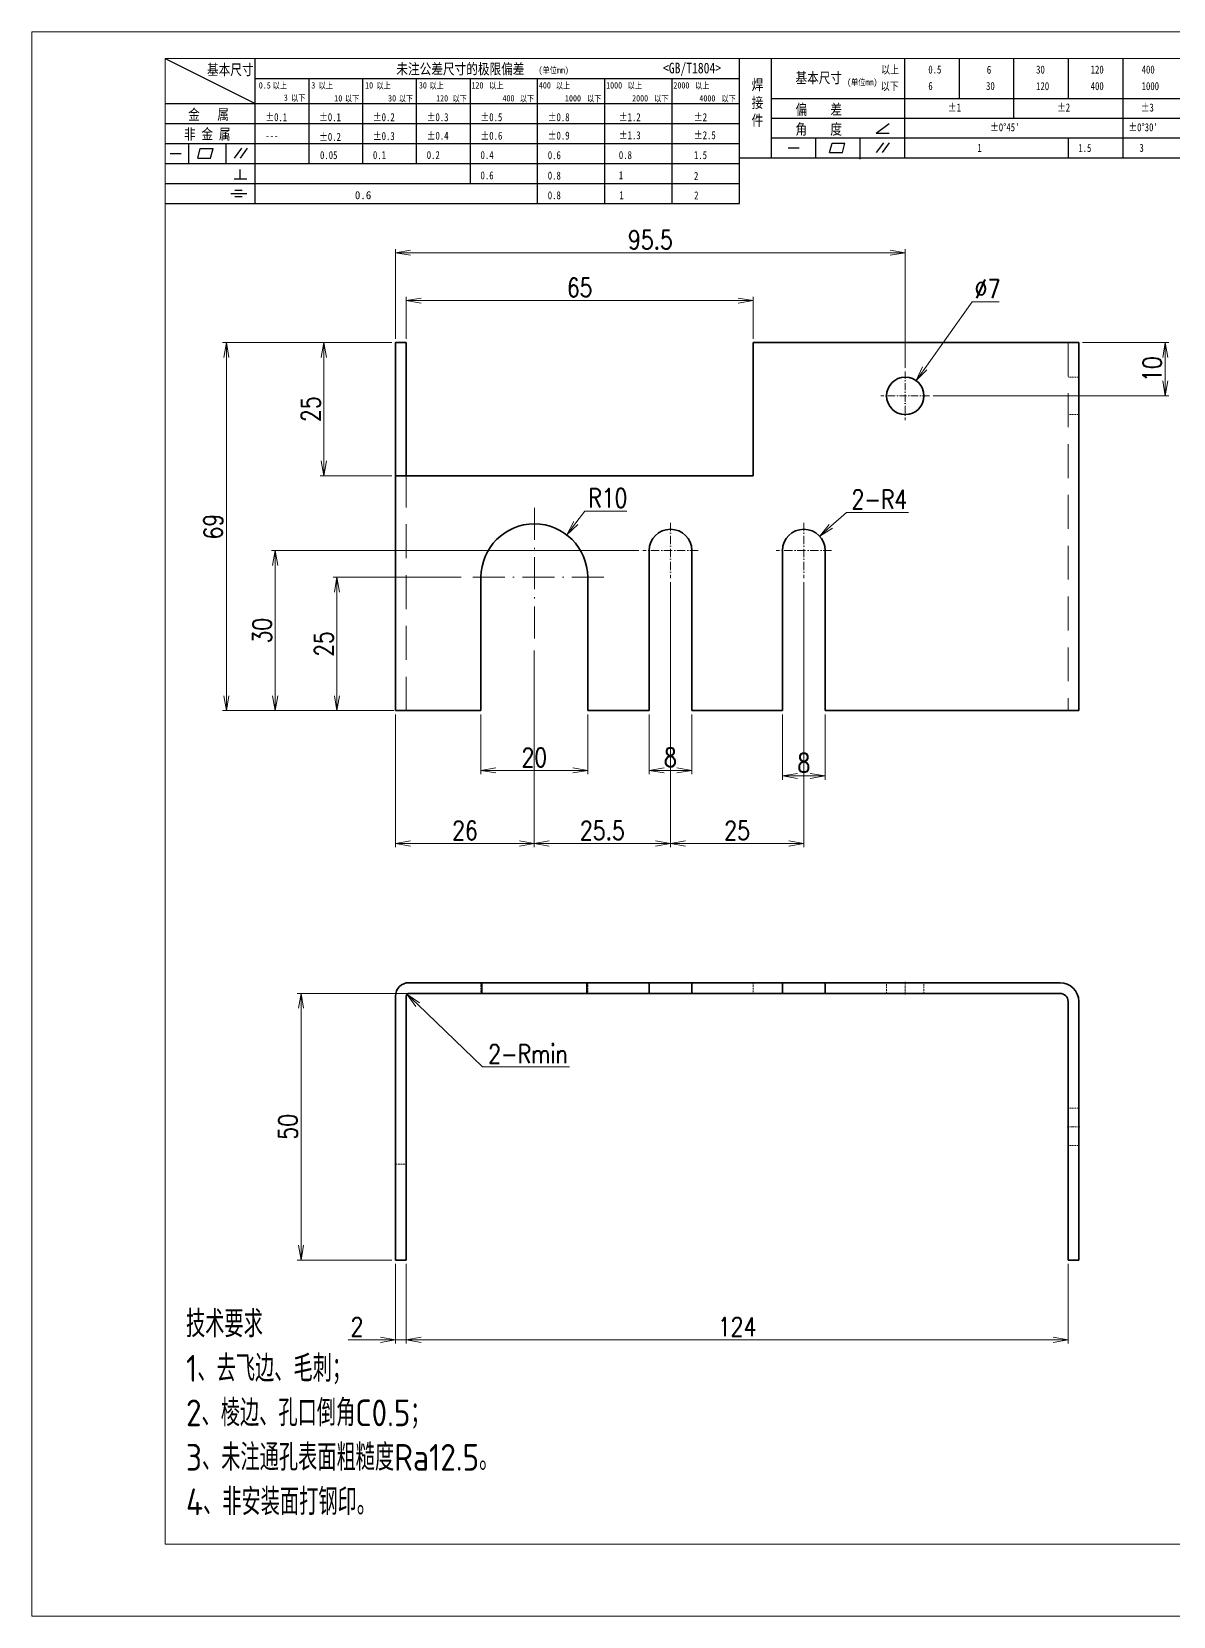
# Model space of a CAD drawing. Header units: millimetres. Extents: x 1333 to 78972, y -42879 to -5704.
# Drawn here: x 71228 to 71441.9, y -21799.1 to -21502.1 of the extents above; entities that cross this region are included whole.
import ezdxf

# ---------------------------------------------------------------- set-up
doc = ezdxf.new("R2010")
doc.units = ezdxf.units.MM
doc.header["$LTSCALE"] = 0.5
for name, pattern in [('AM_ISO02W050x2', [3.75, 3, -0.75]), ('AM_ISO08W050x2', [9, 6, -0.75, 1.5, -0.75]), ('DASHDOT', [18.5, 12, -3, 0.5, -3]), ('DASHED', [19.05, 12.7, -6.35])]:
    doc.linetypes.add(name, pattern=pattern)
for name, color, linetype, lineweight in [('中心线', 2, 'AM_ISO08W050x2', 18), ('图框', 7, 'Continuous', 18), ('标注线', 3, 'Continuous', 18), ('粗实线', 7, 'Continuous', 35), ('虚线', 1, 'AM_ISO02W050x2', 18)]:
    doc.layers.add(name, color=color, linetype=linetype, lineweight=lineweight)
doc.layers.add('图框文字', color=7, linetype='Continuous')
doc.layers.add('打印', color=7, linetype='Continuous', lineweight=15, plot=False)
doc.layers.add('打印-禁用', color=7, linetype='Continuous', lineweight=15, plot=False)
doc.styles.add('DIM', font='romans.shx', dxfattribs={"width": 0.8, "bigfont": 'bigfont.shx'})
doc.styles.add('国标', font='simfang.ttf', dxfattribs={"width": 0.8})
doc.styles.add('机械长仿宋', font='gbenor.shx', dxfattribs={"height": 1, "bigfont": 'gbcbig.shx'})
doc.dimstyles.new('XR 1-1$0', dxfattribs={"dimtxt": 3.5, "dimasz": 2.5, "dimexe": 1, "dimexo": 0.625, "dimgap": 1.2, "dimtad": 1, "dimzin": 9, "dimdsep": 46, "dimtxsty": 'DIM', "dimblk": 'OPEN', "dimcen": 0, "dimclrd": 8, "dimclre": 8, "dimclrt": 2, "dimazin": 2, "dimtfac": 0.5, "dimtmove": 0, "dimatfit": 3, "dimldrblk": 'OPEN', "dimfxl": 1, "dimtolj": 2, "dimlwd": 18, "dimlwe": 18, "dimarcsym": 0})
doc.dimstyles.new('XR 1-1$3', dxfattribs={"dimtxt": 3.5, "dimasz": 2.5, "dimexe": 1, "dimexo": 0.625, "dimgap": 1.2, "dimtad": 1, "dimtoh": 1, "dimdsep": 46, "dimtxsty": 'DIM', "dimblk": 'OPEN', "dimcen": 0, "dimclrd": 8, "dimclre": 8, "dimclrt": 2, "dimazin": 2, "dimtfac": 0.5, "dimtofl": 0, "dimtmove": 0, "dimatfit": 3, "dimldrblk": 'OPEN', "dimfxl": 1, "dimtolj": 2, "dimlwd": 18, "dimlwe": 18, "dimarcsym": 0})
doc.dimstyles.new('XR 1-1$4', dxfattribs={"dimtxt": 3.5, "dimasz": 2.5, "dimexe": 1, "dimexo": 0.625, "dimgap": 1.2, "dimtad": 1, "dimtoh": 1, "dimdsep": 46, "dimtxsty": 'DIM', "dimblk": 'OPEN', "dimcen": 0, "dimclrd": 8, "dimclre": 8, "dimclrt": 2, "dimazin": 2, "dimtfac": 0.5, "dimtofl": 0, "dimtmove": 0, "dimatfit": 3, "dimldrblk": 'OPEN', "dimfxl": 1, "dimtolj": 2, "dimlwd": 18, "dimlwe": 18, "dimarcsym": 0})

# ---------------------------------------------------------------- blocks, each defined once
blk = doc.blocks.new('GZDEH零件A3图框V01版')
at = {"layer": '图框', "linetype": 'Continuous'}
for p, q in [((2882.49, -1554.46), (2882.49, -1832.96)), ((3272.49, -1554.46), (2882.49, -1554.46)), ((2882.49, -1832.96), (3272.49, -1832.96))]:
    blk.add_line(p, q, dxfattribs=at)
at = {"layer": '图框文字', "color": 9}
for p, q in [((2882.49, -1554.46), (2899.37, -1562.92)), ((2899.37, -1581.67), (2899.37, -1554.46)), ((2990.09, -1581.67), (2990.09, -1554.46)), ((2996.09, -1573.08), (2996.09, -1554.46)), ((3021.09, -1561.98), (3021.09, -1554.46)), ((3031.31, -1561.98), (3031.31, -1554.46)), ((3041.53, -1561.98), (3041.53, -1554.46)), ((3051.75, -1561.98), (3051.75, -1554.46)), ((3061.98, -1561.98), (3061.98, -1554.46)), ((2899.37, -1558.24), (2990.09, -1558.24)), ((2909.45, -1574.17), (2909.45, -1558.24)), ((2919.53, -1574.17), (2919.53, -1558.24)), ((2929.61, -1574.17), (2929.61, -1558.24)), ((2939.69, -1577.92), (2939.69, -1558.24)), ((2952.29, -1581.67), (2952.29, -1558.24)), ((2964.89, -1581.67), (2964.89, -1558.24)), ((2977.49, -1581.67), (2977.49, -1558.24)), ((2996.09, -1561.98), (3113.09, -1561.98)), ((3021.09, -1573.08), (3021.09, -1561.98)), ((3041.53, -1565.68), (3041.53, -1561.98)), ((3061.98, -1573.08), (3061.98, -1561.98)), ((2882.49, -1562.92), (2990.09, -1562.92)), ((2882.49, -1566.67), (2990.09, -1566.67)), ((2996.09, -1565.68), (3113.09, -1565.68)), ((3015.75, -1568.51), (3018.15, -1566.66)), ((2882.49, -1570.42), (2990.09, -1570.42)), ((2886.92, -1574.12), (2886.92, -1570.42)), ((2893.91, -1574.12), (2893.91, -1570.42)), ((2996.09, -1569.38), (3113.09, -1569.38)), ((3004.42, -1573.08), (3004.42, -1569.38)), ((3006.97, -1572.12), (3007.45, -1570.33)), ((3007.45, -1570.33), (3009.86, -1570.33)), ((3009.39, -1572.12), (3009.86, -1570.33)), ((3012.75, -1573.08), (3012.75, -1569.38)), ((3015.75, -1568.51), (3018.15, -1568.51)), ((3015.81, -1572.12), (3017.15, -1570.26)), ((3016.89, -1572.12), (3018.23, -1570.26)), ((3051.75, -1573.08), (3051.75, -1569.38)), ((2883.43, -1572.27), (2885.49, -1572.27)), ((2888.59, -1573.16), (2889.07, -1571.37)), ((2888.59, -1573.16), (2891, -1573.16)), ((2889.07, -1571.37), (2891.48, -1571.37)), ((2891, -1573.16), (2891.48, -1571.37)), ((2895.52, -1573.16), (2896.85, -1571.3)), ((2896.6, -1573.16), (2897.94, -1571.3)), ((2990.09, -1573.08), (3113.09, -1573.08)), ((2999.26, -1571.23), (3001.32, -1571.23)), ((3006.97, -1572.12), (3009.39, -1572.12)), ((3012.75, -1573.33), (3012.75, -1573.08)), ((2882.49, -1574.17), (2990.09, -1574.17)), ((2895.42, -1577.05), (2897.81, -1577.05)), ((2896.58, -1577.05), (2896.58, -1575.28)), ((2882.49, -1577.92), (2990.09, -1577.92)), ((2894.79, -1579.77), (2897.77, -1579.77)), ((2895.57, -1579.17), (2896.92, -1579.17)), ((2882.49, -1581.67), (2990.09, -1581.67)), ((2895.57, -1580.37), (2896.93, -1580.37))]:
    blk.add_line(p, q, dxfattribs=at)
at = {"layer": '打印-禁用', "linetype": 'Continuous'}
for p, q in [((2857.49, -1549.46), (2857.49, -1846.46)), ((3277.49, -1549.46), (2857.49, -1549.46)), ((2857.49, -1846.46), (3277.49, -1846.46))]:
    blk.add_line(p, q, dxfattribs=at)
at = {"layer": '图框文字', "color": 9, "style": '国标', "width": 0.8}
for s, height, p in [('基本尺寸', 2, (2890.33, -1557.58)), ('未注公差尺寸的极限偏差', 2, (2925.81, -1557.44)), ('<GB/T1804>', 2, (2975.78, -1557.27)), ('以上', 1.5, (3016.64, -1557.33)), ('0.5', 1.5, (3025.49, -1557.3)), ('6', 1.5, (3036.45, -1557.34)), ('30', 1.5, (3045.69, -1557.31)), ('120', 1.5, (3055.91, -1557.31)), ('400', 1.5, (3065.46, -1557.31)), ('30', 1.2, (2930.04, -1560.11)), ('基本尺寸', 2, (3000.6, -1559.1)), ('以下', 1.5, (3016.58, -1560.43)), ('6', 1.5, (3025.49, -1560.38)), ('30', 1.5, (3036.31, -1560.39)), ('120', 1.5, (3045.69, -1560.41)), ('400', 1.5, (3055.91, -1560.41)), ('1000', 1.5, (3065.46, -1560.41)), ('金   属', 2, (2886.82, -1565.98)), ('±0.1', 1.5, (2901.27, -1566.23)), ('±0.1', 1.5, (2911.35, -1566.23)), ('±0.2', 1.5, (2921.43, -1566.23)), ('±0.3', 1.5, (2931.51, -1566.23)), ('±0.5', 1.5, (2941.59, -1566.23)), ('±0.8', 1.5, (2954.19, -1566.23)), ('±1.2', 1.5, (2967.51, -1566.23)), ('±2', 1.5, (2981.58, -1566.23)), ('偏    差', 2, (3000.6, -1565.04)), ('±1', 1.5, (3029.16, -1564.42)), ('±2', 1.5, (3049.61, -1564.42)), ('±3', 1.5, (3065.3, -1564.42)), ('非 金 属', 2, (2886.02, -1569.65)), ('±0.3', 1.5, (2921.43, -1569.77)), ('±0.4', 1.5, (2931.51, -1569.71)), ('±0.6', 1.5, (2941.59, -1569.71)), ('±0.9', 1.5, (2954.19, -1569.68)), ('±1.3', 1.5, (2967.51, -1569.62)), ('±2.5', 1.5, (2981.58, -1569.61)), ('角    度', 2, (3000.6, -1568.74)), ("±0%%D45'", 1.5, (3037.06, -1568.12)), ("±0%%D30'", 1.5, (3062.98, -1568.12)), ('---', 1.5, (2901.27, -1569.65)), ('±0.2', 1.5, (2911.35, -1569.92)), ('1', 1.5, (3034.69, -1571.98)), ('1.5', 1.5, (3053.59, -1572.01)), ('3', 1.5, (3065.05, -1571.98)), ('0.1', 1.5, (2921.43, -1573.34)), ('0.2', 1.5, (2931.51, -1573.33)), ('0.4', 1.5, (2941.59, -1573.33)), ('0.6', 1.5, (2954.19, -1573.35)), ('0.8', 1.5, (2967.51, -1573.33)), ('1.5', 1.5, (2981.58, -1573.34)), ('0.6', 1.5, (2941.59, -1577.14)), ('0.8', 1.5, (2954.19, -1577.17)), ('1', 1.5, (2967.51, -1577.12)), ('2', 1.5, (2981.58, -1577.26)), ('0.8', 1.5, (2954.19, -1580.87)), ('1', 1.5, (2967.59, -1580.86)), ('2', 1.5, (2981.62, -1580.89))]:
    blk.add_text(s, height=height, dxfattribs=at).set_placement(p)
at = {"layer": '图框文字', "color": 9, "lineweight": 15, "style": '国标', "width": 0.8}
for s, p in [('(单位mm)', (2952.44, -1557.27)), ('0.5', (2900.03, -1560.11)), ('以上', (2902.64, -1560.16)), ('3', (2909.88, -1560.11)), ('以上', (2911.25, -1560.16)), ('10', (2919.96, -1560.11)), ('以上', (2922.09, -1560.16)), ('以上', (2932.02, -1560.16)), ('120', (2939.88, -1560.11)), ('以上', (2943.21, -1560.16)), ('400', (2952.52, -1560.11)), ('以上', (2955.68, -1560.16)), ('1000', (2965.12, -1560.11)), ('以上', (2969.16, -1560.16)), ('2000', (2977.72, -1560.11)), ('以上', (2981.8, -1560.16)), ('(单位mm)', (3010.27, -1559.51)), ('3', (2904.73, -1562.41)), ('以下', (2906.1, -1562.46)), ('10', (2914.19, -1562.54)), ('以下', (2916.18, -1562.59)), ('30', (2924.27, -1562.54)), ('以下', (2926.26, -1562.59)), ('120', (2933.26, -1562.54)), ('以下', (2936.34, -1562.59)), ('400', (2945.7, -1562.54)), ('以下', (2948.94, -1562.59)), ('1000', (2957.41, -1562.54)), ('以下', (2961.54, -1562.59)), ('2000', (2969.99, -1562.54)), ('以下', (2974.14, -1562.59)), ('4000', (2982.59, -1562.54)), ('以下', (2986.74, -1562.59))]:
    blk.add_text(s, height=1.2, dxfattribs=at).set_placement(p)
at = {"layer": '图框文字', "color": 9, "lineweight": 13, "style": '国标'}
blk.add_text('0.6', height=1.5, dxfattribs=at).set_placement((2918.05, -1580.85))
at = {"layer": '图框文字', "color": 9, "style": '国标'}
for s, insert, char_height, width, attachment_point in [('焊\\P接\\P件', (2992.39, -1558.41), 2, 3.1877, 1), ('0.05', (2911.51, -1573.37), 1.5, 5.1982, 7)]:
    blk.add_mtext(s, dxfattribs=dict(at, insert=insert, char_height=char_height, width=width, attachment_point=attachment_point))
blk = doc.blocks.new('DEH A3')
at = {"layer": '图框'}
blk.add_blockref('GZDEH零件A3图框V01版', (-2857.49, 1846.46), dxfattribs=at)
blk = doc.blocks.new('_Open')
at = {"color": 0, "linetype": 'ByBlock', "lineweight": -2}
for p, q in [((-1, 0.17), (0, 0)), ((-1, -0.17), (0, 0)), ((0, 0), (-1, 0))]:
    blk.add_line(p, q, dxfattribs=at)
blk = doc.blocks.new('*D578')
at = {"layer": 'Defpoints', "color": 0}
for p in [(71296.22, -21732.34), (71298.22, -21732.34), (71296.22, -21747.27)]:
    blk.add_point(p, dxfattribs=at)
at = {"layer": '标注线', "color": 8, "lineweight": 18}
for p, q in [((71296.22, -21733.04), (71296.22, -21747.97)), ((71298.22, -21733.04), (71298.22, -21747.97)), ((71293.42, -21747.27), (71287.36, -21747.27)), ((71298.22, -21747.27), (71296.22, -21747.27)), ((71301.02, -21747.27), (71303.82, -21747.27))]:
    blk.add_line(p, q, dxfattribs=at)
at = {"layer": '标注线', "color": 8, "lineweight": 18, "xscale": 2.8, "yscale": 2.8, "zscale": 2.8}
blk.add_blockref('_Open', (71296.22, -21747.27), dxfattribs=at)
at = {"layer": '标注线', "color": 8, "lineweight": 18, "xscale": 2.8, "yscale": 2.8, "zscale": 2.8, "rotation": 180}
blk.add_blockref('_Open', (71298.22, -21747.27), dxfattribs=at)
at = {"layer": '标注线', "color": 2, "insert": (71288.99, -21744.82), "char_height": 3.5, "attachment_point": 5, "style": 'DIM'}
blk.add_mtext('\\A2;2', dxfattribs=at)
blk = doc.blocks.new('*D579')
at = {"layer": 'Defpoints', "color": 0}
for p in [(71298.22, -21732.34), (71422.22, -21732.34), (71422.22, -21747.27)]:
    blk.add_point(p, dxfattribs=at)
at = {"layer": '标注线', "color": 8, "lineweight": 18}
for p, q in [((71298.22, -21733.04), (71298.22, -21747.97)), ((71422.22, -21733.04), (71422.22, -21747.97)), ((71301.02, -21747.27), (71419.42, -21747.27))]:
    blk.add_line(p, q, dxfattribs=at)
at = {"layer": '标注线', "color": 8, "lineweight": 18, "xscale": 2.8, "yscale": 2.8, "zscale": 2.8, "rotation": 180}
blk.add_blockref('_Open', (71298.22, -21747.27), dxfattribs=at)
at = {"layer": '标注线', "color": 8, "lineweight": 18, "xscale": 2.8, "yscale": 2.8, "zscale": 2.8}
blk.add_blockref('_Open', (71422.22, -21747.27), dxfattribs=at)
at = {"layer": '标注线', "color": 2, "insert": (71360.22, -21744.82), "char_height": 3.5, "attachment_point": 5, "style": 'DIM'}
blk.add_mtext('\\A2;124', dxfattribs=at)
blk = doc.blocks.new('*D580')
at = {"layer": 'Defpoints', "color": 0}
for p in [(71278.51, -21682.34), (71301.6, -21682.34), (71296.22, -21732.34)]:
    blk.add_point(p, dxfattribs=at)
at = {"layer": '标注线', "color": 8, "lineweight": 18}
for p, q in [((71300.9, -21682.34), (71277.81, -21682.34)), ((71278.51, -21729.54), (71278.51, -21685.14)), ((71295.53, -21732.34), (71277.81, -21732.34))]:
    blk.add_line(p, q, dxfattribs=at)
at = {"layer": '标注线', "color": 8, "lineweight": 18, "xscale": 2.8, "yscale": 2.8, "zscale": 2.8}
for p, rotation in [((71278.51, -21682.34), 90), ((71278.51, -21732.34), 270)]:
    blk.add_blockref('_Open', p, dxfattribs=dict(at, rotation=rotation))
at = {"layer": '标注线', "color": 2, "insert": (71276.06, -21707.34), "char_height": 3.5, "attachment_point": 5, "rotation": 90, "style": 'DIM'}
blk.add_mtext('\\A2;50', dxfattribs=at)
blk = doc.blocks.new('*D581')
at = {"layer": 'Defpoints', "color": 0}
for p in [(71298.36, -21682.49), (71298.72, -21682.84)]:
    blk.add_point(p, dxfattribs=at)
at = {"layer": '标注线', "color": 8, "lineweight": 18}
for p, q in [((71312.52, -21696.13), (71300.38, -21684.44)), ((71328.81, -21696.13), (71312.52, -21696.13))]:
    blk.add_line(p, q, dxfattribs=at)
at = {"layer": '标注线', "color": 8, "lineweight": 18, "xscale": 2.8, "yscale": 2.8, "zscale": 2.8, "rotation": 136.0499601938104}
blk.add_blockref('_Open', (71298.36, -21682.49), dxfattribs=at)
at = {"layer": '标注线', "color": 2, "insert": (71321.01, -21693.68), "char_height": 3.5, "attachment_point": 5, "style": 'DIM'}
blk.add_mtext('\\A2;{\\Fromans,bigfont|c134;2-Rmin}', dxfattribs=at)
blk = doc.blocks.new('*D582')
at = {"layer": 'Defpoints', "color": 0}
for p in [(71264.52, -21560.35), (71296.22, -21560.35), (71296.22, -21629.35)]:
    blk.add_point(p, dxfattribs=at)
at = {"layer": '标注线', "color": 8, "lineweight": 18}
for p, q in [((71295.53, -21560.35), (71263.82, -21560.35)), ((71264.52, -21626.55), (71264.52, -21563.15)), ((71295.53, -21629.35), (71263.82, -21629.35))]:
    blk.add_line(p, q, dxfattribs=at)
at = {"layer": '标注线', "color": 8, "lineweight": 18, "xscale": 2.8, "yscale": 2.8, "zscale": 2.8}
for p, rotation in [((71264.52, -21560.35), 90), ((71264.52, -21629.35), 270)]:
    blk.add_blockref('_Open', p, dxfattribs=dict(at, rotation=rotation))
at = {"layer": '标注线', "color": 2, "insert": (71262.07, -21594.85), "char_height": 3.5, "attachment_point": 5, "rotation": 90, "style": 'DIM'}
blk.add_mtext('\\A2;69', dxfattribs=at)
blk = doc.blocks.new('*D583')
at = {"layer": 'Defpoints', "color": 0}
for p in [(71363.22, -21552.49), (71298.22, -21560.35), (71363.22, -21560.35)]:
    blk.add_point(p, dxfattribs=at)
at = {"layer": '标注线', "color": 8, "lineweight": 18}
for p, q in [((71298.22, -21559.65), (71298.22, -21551.79)), ((71301.02, -21552.49), (71360.42, -21552.49)), ((71363.22, -21559.65), (71363.22, -21551.79))]:
    blk.add_line(p, q, dxfattribs=at)
at = {"layer": '标注线', "color": 8, "lineweight": 18, "xscale": 2.8, "yscale": 2.8, "zscale": 2.8, "rotation": 180}
blk.add_blockref('_Open', (71298.22, -21552.49), dxfattribs=at)
at = {"layer": '标注线', "color": 8, "lineweight": 18, "xscale": 2.8, "yscale": 2.8, "zscale": 2.8}
blk.add_blockref('_Open', (71363.22, -21552.49), dxfattribs=at)
at = {"layer": '标注线', "color": 2, "insert": (71330.72, -21550.04), "char_height": 3.5, "attachment_point": 5, "style": 'DIM'}
blk.add_mtext('\\A2;65', dxfattribs=at)
blk = doc.blocks.new('*D584')
at = {"layer": 'Defpoints', "color": 0}
for p in [(71296.22, -21560.35), (71282.78, -21585.35), (71296.22, -21585.35)]:
    blk.add_point(p, dxfattribs=at)
at = {"layer": '标注线', "color": 8, "lineweight": 18}
for p, q in [((71295.53, -21560.35), (71282.08, -21560.35)), ((71282.78, -21563.15), (71282.78, -21582.55)), ((71295.53, -21585.35), (71282.08, -21585.35))]:
    blk.add_line(p, q, dxfattribs=at)
at = {"layer": '标注线', "color": 8, "lineweight": 18, "xscale": 2.8, "yscale": 2.8, "zscale": 2.8}
for p, rotation in [((71282.78, -21560.35), 90), ((71282.78, -21585.35), 270)]:
    blk.add_blockref('_Open', p, dxfattribs=dict(at, rotation=rotation))
at = {"layer": '标注线', "color": 2, "insert": (71280.33, -21572.85), "char_height": 3.5, "attachment_point": 5, "rotation": 90, "style": 'DIM'}
blk.add_mtext('\\A2;25', dxfattribs=at)
blk = doc.blocks.new('*D585')
at = {"layer": 'Defpoints', "color": 0}
for p in [(71322.22, -21617.35), (71296.22, -21629.35), (71322.22, -21654.24)]:
    blk.add_point(p, dxfattribs=at)
at = {"layer": '标注线', "color": 8, "lineweight": 18}
for p, q in [((71322.22, -21618.05), (71322.22, -21654.94)), ((71296.22, -21630.05), (71296.22, -21654.94)), ((71299.02, -21654.24), (71319.42, -21654.24))]:
    blk.add_line(p, q, dxfattribs=at)
at = {"layer": '标注线', "color": 8, "lineweight": 18, "xscale": 2.8, "yscale": 2.8, "zscale": 2.8, "rotation": 180}
blk.add_blockref('_Open', (71296.22, -21654.24), dxfattribs=at)
at = {"layer": '标注线', "color": 8, "lineweight": 18, "xscale": 2.8, "yscale": 2.8, "zscale": 2.8}
blk.add_blockref('_Open', (71322.22, -21654.24), dxfattribs=at)
at = {"layer": '标注线', "color": 2, "insert": (71309.22, -21651.79), "char_height": 3.5, "attachment_point": 5, "style": 'DIM'}
blk.add_mtext('\\A2;26', dxfattribs=at)
blk = doc.blocks.new('*D586')
at = {"layer": 'Defpoints', "color": 0}
for p in [(71347.72, -21604.55), (71322.22, -21617.35), (71347.72, -21654.24)]:
    blk.add_point(p, dxfattribs=at)
at = {"layer": '标注线', "color": 8, "lineweight": 18}
for p, q in [((71347.72, -21605.25), (71347.72, -21654.94)), ((71322.22, -21618.05), (71322.22, -21654.94)), ((71325.02, -21654.24), (71344.92, -21654.24))]:
    blk.add_line(p, q, dxfattribs=at)
at = {"layer": '标注线', "color": 8, "lineweight": 18, "xscale": 2.8, "yscale": 2.8, "zscale": 2.8, "rotation": 180}
blk.add_blockref('_Open', (71322.22, -21654.24), dxfattribs=at)
at = {"layer": '标注线', "color": 8, "lineweight": 18, "xscale": 2.8, "yscale": 2.8, "zscale": 2.8}
blk.add_blockref('_Open', (71347.72, -21654.24), dxfattribs=at)
at = {"layer": '标注线', "color": 2, "insert": (71334.97, -21651.79), "char_height": 3.5, "attachment_point": 5, "style": 'DIM'}
blk.add_mtext('\\A2;25.5', dxfattribs=at)
blk = doc.blocks.new('*D587')
at = {"layer": 'Defpoints', "color": 0}
for p in [(71347.72, -21604.55), (71372.72, -21604.55), (71372.72, -21654.24)]:
    blk.add_point(p, dxfattribs=at)
at = {"layer": '标注线', "color": 8, "lineweight": 18}
for p, q in [((71347.72, -21605.25), (71347.72, -21654.94)), ((71372.72, -21605.25), (71372.72, -21654.94)), ((71350.52, -21654.24), (71369.92, -21654.24))]:
    blk.add_line(p, q, dxfattribs=at)
at = {"layer": '标注线', "color": 8, "lineweight": 18, "xscale": 2.8, "yscale": 2.8, "zscale": 2.8, "rotation": 180}
blk.add_blockref('_Open', (71347.72, -21654.24), dxfattribs=at)
at = {"layer": '标注线', "color": 8, "lineweight": 18, "xscale": 2.8, "yscale": 2.8, "zscale": 2.8}
blk.add_blockref('_Open', (71372.72, -21654.24), dxfattribs=at)
at = {"layer": '标注线', "color": 2, "insert": (71360.22, -21651.79), "char_height": 3.5, "attachment_point": 5, "style": 'DIM'}
blk.add_mtext('\\A2;25', dxfattribs=at)
blk = doc.blocks.new('*D588')
at = {"layer": 'Defpoints', "color": 0}
for p in [(71309.22, -21604.35), (71285.23, -21629.35), (71296.59, -21629.35)]:
    blk.add_point(p, dxfattribs=at)
at = {"layer": '标注线', "color": 8, "lineweight": 18}
for p, q in [((71308.53, -21604.35), (71284.53, -21604.35)), ((71285.23, -21607.15), (71285.23, -21626.55)), ((71295.89, -21629.35), (71284.53, -21629.35))]:
    blk.add_line(p, q, dxfattribs=at)
at = {"layer": '标注线', "color": 8, "lineweight": 18, "xscale": 2.8, "yscale": 2.8, "zscale": 2.8}
for p, rotation in [((71285.23, -21604.35), 90), ((71285.23, -21629.35), 270)]:
    blk.add_blockref('_Open', p, dxfattribs=dict(at, rotation=rotation))
at = {"layer": '标注线', "color": 2, "insert": (71282.78, -21616.85), "char_height": 3.5, "attachment_point": 5, "rotation": 90, "style": 'DIM'}
blk.add_mtext('\\A2;25', dxfattribs=at)
blk = doc.blocks.new('*D589')
at = {"layer": 'Defpoints', "color": 0}
for p in [(71342.52, -21599.35), (71273.66, -21629.35), (71296.59, -21629.35)]:
    blk.add_point(p, dxfattribs=at)
at = {"layer": '标注线', "color": 8, "lineweight": 18}
for p, q in [((71341.83, -21599.35), (71272.96, -21599.35)), ((71273.66, -21602.15), (71273.66, -21626.55)), ((71295.89, -21629.35), (71272.96, -21629.35))]:
    blk.add_line(p, q, dxfattribs=at)
at = {"layer": '标注线', "color": 8, "lineweight": 18, "xscale": 2.8, "yscale": 2.8, "zscale": 2.8}
for p, rotation in [((71273.66, -21599.35), 90), ((71273.66, -21629.35), 270)]:
    blk.add_blockref('_Open', p, dxfattribs=dict(at, rotation=rotation))
at = {"layer": '标注线', "color": 2, "insert": (71271.21, -21614.35), "char_height": 3.5, "attachment_point": 5, "rotation": 90, "style": 'DIM'}
blk.add_mtext('\\A2;30', dxfattribs=at)
blk = doc.blocks.new('*D590')
at = {"layer": 'Defpoints', "color": 0}
for p in [(71312.22, -21629.35), (71332.22, -21629.35), (71332.22, -21640.55)]:
    blk.add_point(p, dxfattribs=at)
at = {"layer": '标注线', "color": 8, "lineweight": 18}
for p, q in [((71312.22, -21630.05), (71312.22, -21641.25)), ((71332.22, -21630.05), (71332.22, -21641.25)), ((71315.02, -21640.55), (71329.42, -21640.55))]:
    blk.add_line(p, q, dxfattribs=at)
at = {"layer": '标注线', "color": 8, "lineweight": 18, "xscale": 2.8, "yscale": 2.8, "zscale": 2.8, "rotation": 180}
blk.add_blockref('_Open', (71312.22, -21640.55), dxfattribs=at)
at = {"layer": '标注线', "color": 8, "lineweight": 18, "xscale": 2.8, "yscale": 2.8, "zscale": 2.8}
blk.add_blockref('_Open', (71332.22, -21640.55), dxfattribs=at)
at = {"layer": '标注线', "color": 2, "insert": (71322.22, -21638.1), "char_height": 3.5, "attachment_point": 5, "style": 'DIM'}
blk.add_mtext('\\A2;20', dxfattribs=at)
blk = doc.blocks.new('*D591')
at = {"layer": 'Defpoints', "color": 0}
for p in [(71343.72, -21629.35), (71351.72, -21629.35), (71351.72, -21640.55)]:
    blk.add_point(p, dxfattribs=at)
at = {"layer": '标注线', "color": 8, "lineweight": 18}
for p, q in [((71343.72, -21630.05), (71343.72, -21641.25)), ((71351.72, -21630.05), (71351.72, -21641.25)), ((71346.52, -21640.55), (71348.92, -21640.55))]:
    blk.add_line(p, q, dxfattribs=at)
at = {"layer": '标注线', "color": 8, "lineweight": 18, "xscale": 2.8, "yscale": 2.8, "zscale": 2.8, "rotation": 180}
blk.add_blockref('_Open', (71343.72, -21640.55), dxfattribs=at)
at = {"layer": '标注线', "color": 8, "lineweight": 18, "xscale": 2.8, "yscale": 2.8, "zscale": 2.8}
blk.add_blockref('_Open', (71351.72, -21640.55), dxfattribs=at)
at = {"layer": '标注线', "color": 2, "insert": (71347.72, -21638.1), "char_height": 3.5, "attachment_point": 5, "style": 'DIM'}
blk.add_mtext('\\A2;8', dxfattribs=at)
blk = doc.blocks.new('*D592')
at = {"layer": 'Defpoints', "color": 0}
for p in [(71368.72, -21629.35), (71376.72, -21629.35), (71376.72, -21641.59)]:
    blk.add_point(p, dxfattribs=at)
at = {"layer": '标注线', "color": 8, "lineweight": 18}
for p, q in [((71368.72, -21630.05), (71368.72, -21642.29)), ((71376.72, -21630.05), (71376.72, -21642.29)), ((71371.52, -21641.59), (71373.92, -21641.59))]:
    blk.add_line(p, q, dxfattribs=at)
at = {"layer": '标注线', "color": 8, "lineweight": 18, "xscale": 2.8, "yscale": 2.8, "zscale": 2.8, "rotation": 180}
blk.add_blockref('_Open', (71368.72, -21641.59), dxfattribs=at)
at = {"layer": '标注线', "color": 8, "lineweight": 18, "xscale": 2.8, "yscale": 2.8, "zscale": 2.8}
blk.add_blockref('_Open', (71376.72, -21641.59), dxfattribs=at)
at = {"layer": '标注线', "color": 2, "insert": (71372.72, -21639.14), "char_height": 3.5, "attachment_point": 5, "style": 'DIM'}
blk.add_mtext('\\A2;8', dxfattribs=at)
blk = doc.blocks.new('*D593')
at = {"layer": 'Defpoints', "color": 0}
for p in [(71328.29, -21596.39), (71322.22, -21604.35)]:
    blk.add_point(p, dxfattribs=at)
at = {"layer": '标注线', "color": 8, "lineweight": 18}
for p, q in [((71331.68, -21591.94), (71329.98, -21594.17)), ((71339.58, -21591.94), (71331.68, -21591.94))]:
    blk.add_line(p, q, dxfattribs=at)
at = {"layer": '标注线', "color": 8, "lineweight": 18, "xscale": 2.8, "yscale": 2.8, "zscale": 2.8, "rotation": 232.6936420469853}
blk.add_blockref('_Open', (71328.29, -21596.39), dxfattribs=at)
at = {"layer": '标注线', "color": 2, "insert": (71335.98, -21589.49), "char_height": 3.5, "attachment_point": 5, "style": 'DIM'}
blk.add_mtext('\\A2;R10', dxfattribs=at)
blk = doc.blocks.new('*D594')
at = {"layer": 'Defpoints', "color": 0}
for p in [(71375.7, -21596.67), (71372.72, -21599.35)]:
    blk.add_point(p, dxfattribs=at)
at = {"layer": '标注线', "color": 8, "lineweight": 18}
for p, q in [((71380.69, -21592.19), (71377.78, -21594.8)), ((71392.32, -21592.19), (71380.69, -21592.19))]:
    blk.add_line(p, q, dxfattribs=at)
at = {"layer": '标注线', "color": 8, "lineweight": 18, "xscale": 2.8, "yscale": 2.8, "zscale": 2.8, "rotation": 221.9245594608902}
blk.add_blockref('_Open', (71375.7, -21596.67), dxfattribs=at)
at = {"layer": '标注线', "color": 2, "insert": (71386.86, -21589.74), "char_height": 3.5, "attachment_point": 5, "style": 'DIM'}
blk.add_mtext('\\A2;{\\Fromans,bigfont|c134;2-}R4', dxfattribs=at)
blk = doc.blocks.new('*D595')
at = {"layer": 'Defpoints', "color": 0}
for p in [(71391.72, -21543.53), (71296.22, -21560.35), (71391.72, -21565.8)]:
    blk.add_point(p, dxfattribs=at)
at = {"layer": '标注线', "color": 8, "lineweight": 18}
for p, q in [((71296.22, -21559.65), (71296.22, -21542.83)), ((71299.02, -21543.53), (71388.92, -21543.53)), ((71391.72, -21565.1), (71391.72, -21542.83))]:
    blk.add_line(p, q, dxfattribs=at)
at = {"layer": '标注线', "color": 8, "lineweight": 18, "xscale": 2.8, "yscale": 2.8, "zscale": 2.8, "rotation": 180}
blk.add_blockref('_Open', (71296.22, -21543.53), dxfattribs=at)
at = {"layer": '标注线', "color": 8, "lineweight": 18, "xscale": 2.8, "yscale": 2.8, "zscale": 2.8}
blk.add_blockref('_Open', (71391.72, -21543.53), dxfattribs=at)
at = {"layer": '标注线', "color": 2, "insert": (71343.97, -21541.08), "char_height": 3.5, "attachment_point": 5, "style": 'DIM'}
blk.add_mtext('\\A2;95.5', dxfattribs=at)
blk = doc.blocks.new('*D596')
at = {"layer": 'Defpoints', "color": 0}
for p in [(71424.22, -21560.35), (71396.27, -21570.35), (71440.44, -21570.35)]:
    blk.add_point(p, dxfattribs=at)
at = {"layer": '标注线', "color": 8, "lineweight": 18}
for p, q in [((71424.92, -21560.35), (71441.14, -21560.35)), ((71440.44, -21563.15), (71440.44, -21567.55)), ((71396.97, -21570.35), (71441.14, -21570.35))]:
    blk.add_line(p, q, dxfattribs=at)
at = {"layer": '标注线', "color": 8, "lineweight": 18, "xscale": 2.8, "yscale": 2.8, "zscale": 2.8}
for p, rotation in [((71440.44, -21560.35), 90), ((71440.44, -21570.35), 270)]:
    blk.add_blockref('_Open', p, dxfattribs=dict(at, rotation=rotation))
at = {"layer": '标注线', "color": 2, "insert": (71437.99, -21565.35), "char_height": 3.5, "attachment_point": 5, "rotation": 90, "style": 'DIM'}
blk.add_mtext('\\A2;10', dxfattribs=at)
blk = doc.blocks.new('*D599')
at = {"layer": 'Defpoints', "color": 0}
for p in [(71393.75, -21567.49), (71389.7, -21573.2)]:
    blk.add_point(p, dxfattribs=at)
at = {"layer": '标注线', "color": 8, "lineweight": 18}
for p, q in [((71404.24, -21552.72), (71395.37, -21565.21)), ((71409.34, -21552.72), (71404.24, -21552.72))]:
    blk.add_line(p, q, dxfattribs=at)
at = {"layer": '标注线', "color": 8, "lineweight": 18, "xscale": 2.8, "yscale": 2.8, "zscale": 2.8, "rotation": 234.6241911381618}
blk.add_blockref('_Open', (71393.75, -21567.49), dxfattribs=at)
at = {"layer": '标注线', "color": 2, "insert": (71407.14, -21550.27), "char_height": 3.5, "attachment_point": 5, "style": 'DIM'}
blk.add_mtext('\\A2;∅7', dxfattribs=at)

msp = doc.modelspace()

# ---------------------------------------------------------------- linework, layer by layer
at = {"layer": '中心线', "linetype": 'DASHDOT', "ltscale": 0.227499}
for p, q in [((71391.725, -21565.797), (71391.725, -21574.897)), ((71396.275, -21570.347), (71387.175, -21570.347))]:
    msp.add_line(p, q, dxfattribs=at)
at = {"layer": '中心线', "linetype": 'DASHDOT', "ltscale": 0.060015}
for p, q in [((71424.425, -21570.347), (71422.024, -21570.347)), ((71424.425, -21707.34), (71422.024, -21707.34))]:
    msp.add_line(p, q, dxfattribs=at)
at = {"layer": '中心线', "linetype": 'DASHDOT'}
for p, q in [((71322.225, -21591.347), (71322.225, -21617.347)), ((71335.225, -21604.347), (71309.225, -21604.347))]:
    msp.add_line(p, q, dxfattribs=at)
at = {"layer": '中心线', "linetype": 'DASHDOT', "ltscale": 0.260001}
for p, q in [((71347.725, -21594.147), (71347.725, -21604.547)), ((71372.725, -21594.147), (71372.725, -21604.547)), ((71352.925, -21599.347), (71342.525, -21599.347)), ((71377.925, -21599.347), (71367.525, -21599.347))]:
    msp.add_line(p, q, dxfattribs=at)
at = {"layer": '中心线', "linetype": 'DASHDOT', "ltscale": 0.060001}
msp.add_line((71391.725, -21682.54), (71391.725, -21680.14), dxfattribs=at)
at = {"layer": '打印'}
msp.add_lwpolyline([(71228.044, -21502.092), (71648.044, -21502.092), (71648.044, -21799.092), (71228.044, -21799.092)], close=True, dxfattribs=at)
at = {"layer": '粗实线'}
for p, q in [((71296.225, -21585.347), (71296.225, -21560.347)), ((71298.225, -21560.347), (71298.225, -21585.347)), ((71363.225, -21560.347), (71420.725, -21560.347)), ((71363.225, -21560.347), (71363.225, -21585.347)), ((71424.225, -21560.347), (71424.225, -21629.347)), ((71296.225, -21629.347), (71296.225, -21585.347)), ((71298.725, -21585.347), (71363.225, -21585.347)), ((71343.725, -21599.347), (71343.725, -21629.347)), ((71351.725, -21599.347), (71351.725, -21629.347)), ((71368.725, -21599.347), (71368.725, -21629.347)), ((71376.725, -21599.347), (71376.725, -21629.347)), ((71312.225, -21604.347), (71312.225, -21629.347)), ((71332.225, -21629.347), (71332.225, -21604.347)), ((71376.725, -21629.347), (71420.725, -21629.347)), ((71376.725, -21680.34), (71420.725, -21680.34)), ((71296.225, -21682.84), (71296.225, -21732.34)), ((71298.225, -21682.84), (71298.225, -21732.34)), ((71376.725, -21682.34), (71420.725, -21682.34)), ((71422.225, -21683.84), (71422.225, -21732.34)), ((71424.225, -21683.84), (71424.225, -21732.34))]:
    msp.add_line(p, q, dxfattribs=at)
at = {"layer": '粗实线', "ltscale": 0.05}
for p, q in [((71296.225, -21560.347), (71298.225, -21560.347)), ((71312.383, -21680.34), (71312.383, -21682.34)), ((71332.066, -21680.34), (71332.066, -21682.34)), ((71343.725, -21680.34), (71343.725, -21682.34)), ((71351.725, -21680.34), (71351.725, -21682.34)), ((71368.725, -21680.34), (71368.725, -21682.34)), ((71376.725, -21680.34), (71376.725, -21682.34)), ((71298.225, -21732.34), (71296.225, -21732.34)), ((71424.225, -21732.34), (71422.225, -21732.34))]:
    msp.add_line(p, q, dxfattribs=at)
at = {"layer": '粗实线', "ltscale": 0.0875}
for p, q in [((71420.725, -21560.347), (71424.225, -21560.347)), ((71420.725, -21629.347), (71424.225, -21629.347))]:
    msp.add_line(p, q, dxfattribs=at)
at = {"layer": '粗实线', "ltscale": 0.018306}
for p, q in [((71296.957, -21585.347), (71296.225, -21585.347)), ((71296.957, -21629.347), (71296.225, -21629.347))]:
    msp.add_line(p, q, dxfattribs=at)
at = {"layer": '粗实线', "ltscale": 0.044194}
for p, q in [((71298.725, -21585.347), (71296.957, -21585.347)), ((71298.725, -21629.347), (71296.957, -21629.347))]:
    msp.add_line(p, q, dxfattribs=at)
at = {"layer": '粗实线', "ltscale": 0.341467}
for p, q in [((71312.225, -21629.347), (71298.725, -21629.347)), ((71312.383, -21680.34), (71298.725, -21680.34)), ((71298.725, -21682.34), (71312.383, -21682.34))]:
    msp.add_line(p, q, dxfattribs=at)
at = {"layer": '粗实线', "ltscale": 0.291467}
for p, q in [((71343.725, -21629.347), (71332.225, -21629.347)), ((71343.725, -21680.34), (71332.066, -21680.34)), ((71332.066, -21682.34), (71343.725, -21682.34))]:
    msp.add_line(p, q, dxfattribs=at)
at = {"layer": '粗实线', "ltscale": 0.425}
for p, q in [((71368.725, -21629.347), (71351.725, -21629.347)), ((71368.725, -21680.34), (71351.725, -21680.34)), ((71351.725, -21682.34), (71368.725, -21682.34))]:
    msp.add_line(p, q, dxfattribs=at)
at = {"layer": '粗实线', "ltscale": 0.496034}
msp.add_line((71312.383, -21680.34), (71332.225, -21680.34), dxfattribs=at)
at = {"layer": '粗实线', "ltscale": 0.2}
for p, q in [((71343.725, -21680.34), (71351.725, -21680.34)), ((71368.725, -21680.34), (71376.725, -21680.34)), ((71343.725, -21682.34), (71351.725, -21682.34)), ((71368.725, -21682.34), (71376.725, -21682.34))]:
    msp.add_line(p, q, dxfattribs=at)
at = {"layer": '粗实线', "ltscale": 0.492058}
msp.add_line((71312.383, -21682.34), (71332.066, -21682.34), dxfattribs=at)
at = {"layer": '粗实线'}
msp.add_circle((71391.725, -21570.347), 3.5, dxfattribs=at)
for centre, radius, start, end in [((71322.225, -21604.347), 10, 0, 180), ((71347.725, -21599.347), 4, 0, 180), ((71372.725, -21599.347), 4, 0, 180), ((71298.725, -21682.84), 2.5, 90, 180), ((71420.725, -21683.84), 3.5, 0, 90), ((71298.725, -21682.84), 0.5, 90, 180), ((71420.725, -21683.84), 1.5, 360, 90)]:
    msp.add_arc(centre, radius, start, end, dxfattribs=at)
at = {"layer": '虚线', "linetype": 'DASHED'}
for p, q in [((71422.225, -21560.347), (71422.225, -21629.347)), ((71298.225, -21629.347), (71298.225, -21585.347))]:
    msp.add_line(p, q, dxfattribs=at)
at = {"layer": '虚线', "linetype": 'DASHED', "ltscale": 0.05}
for p, q in [((71424.225, -21566.847), (71422.225, -21566.847)), ((71424.225, -21573.847), (71422.225, -21573.847)), ((71312.225, -21680.34), (71312.225, -21682.34)), ((71332.225, -21680.34), (71332.225, -21682.34)), ((71363.225, -21680.34), (71363.225, -21682.34)), ((71388.225, -21682.34), (71388.225, -21680.34)), ((71395.225, -21682.34), (71395.225, -21680.34)), ((71424.225, -21703.84), (71422.225, -21703.84)), ((71424.225, -21710.84), (71422.225, -21710.84)), ((71296.225, -21714.34), (71298.225, -21714.34))]:
    msp.add_line(p, q, dxfattribs=at)
at = {"layer": '虚线', "linetype": 'DASHED', "ltscale": 0.003975}
msp.add_line((71332.066, -21682.34), (71332.225, -21682.34), dxfattribs=at)

# ---------------------------------------------------------------- block references
at = {"layer": '图框'}
msp.add_blockref('DEH A3', (71228.044, -21799.092), dxfattribs=at)

# ---------------------------------------------------------------- texts
at = {"layer": '标注线', "color": 2, "insert": (71256.957, -21780.161), "char_height": 5, "width": 114.82461, "attachment_point": 7, "style": '机械长仿宋'}
msp.add_mtext('\\A2;技术要求\\P1、去飞边、毛刺；\\P2、棱边、孔口倒角C0.5；\\P3、未注通孔表面粗糙度Ra12.5。\\P4、非安装面打钢印。', dxfattribs=at)

# ---------------------------------------------------------------- dimensions: what is measured, and where the dimension line sits
at = {"layer": '标注线'}
for base, p1, p2, picture, middle in [((71391.725, -21543.533), (71296.225, -21560.347), (71391.725, -21565.797), '*D595', (71343.975, -21541.083)), ((71363.225, -21552.494), (71298.225, -21560.347), (71363.225, -21560.347), '*D583', (71330.725, -21550.044)), ((71347.725, -21654.235), (71322.225, -21617.347), (71347.725, -21604.547), '*D586', (71334.975, -21651.786)), ((71372.725, -21654.235), (71347.725, -21604.547), (71372.725, -21604.547), '*D587', (71360.225, -21651.786)), ((71322.225, -21654.235), (71296.225, -21629.347), (71322.225, -21617.347), '*D585', (71309.225, -21651.786)), ((71332.225, -21640.551), (71312.225, -21629.347), (71332.225, -21629.347), '*D590', (71322.225, -21638.101)), ((71351.725, -21640.551), (71343.725, -21629.347), (71351.725, -21629.347), '*D591', (71347.725, -21638.102)), ((71376.725, -21641.593), (71368.725, -21629.347), (71376.725, -21629.347), '*D592', (71372.725, -21639.143)), ((71296.225, -21747.266), (71298.225, -21732.34), (71296.225, -21732.34), '*D578', (71288.992, -21744.816)), ((71422.225, -21747.266), (71298.225, -21732.34), (71422.225, -21732.34), '*D579', (71360.225, -21744.816))]:
    dim = msp.add_linear_dim(base=base, p1=p1, p2=p2, dimstyle='XR 1-1$0', override={"dimasz": 2.8, "dimexe": 0.69965, "dimexo": 0.69965, "dimgap": 0.69965}, dxfattribs=at)
    dim.commit()
    dim.dimension.update_dxf_attribs({"geometry": picture, "text_midpoint": middle})
dim = msp.add_diameter_dim_2p(p1=(71389.699, -21573.201), p2=(71393.751, -21567.493), dimstyle='XR 1-1$3', override={"dimasz": 2.8, "dimexe": 0.69965, "dimexo": 0.69965, "dimgap": 0.69965}, dxfattribs=at)
dim.commit()
dim.dimension.update_dxf_attribs({"geometry": '*D599', "text_midpoint": (71407.143, -21552.716), "dimtype": 163})
for base, p1, p2, picture, middle in [((71264.522, -21560.347), (71296.225, -21629.347), (71296.225, -21560.347), '*D582', (71262.073, -21594.847)), ((71282.778, -21585.347), (71296.225, -21560.347), (71296.225, -21585.347), '*D584', (71280.329, -21572.847)), ((71440.444, -21570.347), (71424.225, -21560.347), (71396.275, -21570.347), '*D596', (71437.995, -21565.347)), ((71273.657, -21629.347), (71342.525, -21599.347), (71296.591, -21629.347), '*D589', (71271.207, -21614.347)), ((71285.228, -21629.347), (71309.225, -21604.347), (71296.591, -21629.347), '*D588', (71282.779, -21616.847)), ((71278.508, -21682.34), (71296.225, -21732.34), (71301.595, -21682.34), '*D580', (71276.058, -21707.34))]:
    dim = msp.add_linear_dim(base=base, p1=p1, p2=p2, angle=90, dimstyle='XR 1-1$0', override={"dimasz": 2.8, "dimexe": 0.69965, "dimexo": 0.69965, "dimgap": 0.69965}, dxfattribs=at)
    dim.commit()
    dim.dimension.update_dxf_attribs({"geometry": picture, "text_midpoint": middle})
dim = msp.add_radius_dim(center=(71322.225, -21604.347), mpoint=(71328.286, -21596.393), dimstyle='XR 1-1$4', override={"dimasz": 2.8, "dimexe": 0.69965, "dimexo": 0.69965, "dimgap": 0.69965}, dxfattribs=at)
dim.commit()
dim.dimension.update_dxf_attribs({"geometry": '*D593', "text_midpoint": (71335.979, -21589.489)})
for center, mpoint, text, override, picture, middle in [((71372.725, -21599.347), (71375.701, -21596.675), '{\\Fromans,bigfont|c134;2-}<>', {"dimasz": 2.8, "dimexe": 0.69965, "dimexo": 0.69965, "dimgap": 0.69965}, '*D594', (71386.858, -21592.193)), ((71298.725, -21682.84), (71298.365, -21682.493), '{\\Fromans,bigfont|c134;2-Rmin}', {"dimasz": 2.8, "dimexe": 0.69965, "dimexo": 0.69965, "dimgap": 0.69965, "dimtmove": 1}, '*D581', (71312.515, -21696.134))]:
    dim = msp.add_radius_dim(center=center, mpoint=mpoint, text=text, dimstyle='XR 1-1$4', override=override, dxfattribs=at)
    dim.commit()
    dim.dimension.update_dxf_attribs({"geometry": picture, "text_midpoint": middle, "dimtype": 164})

doc.saveas('drawing.dxf')
